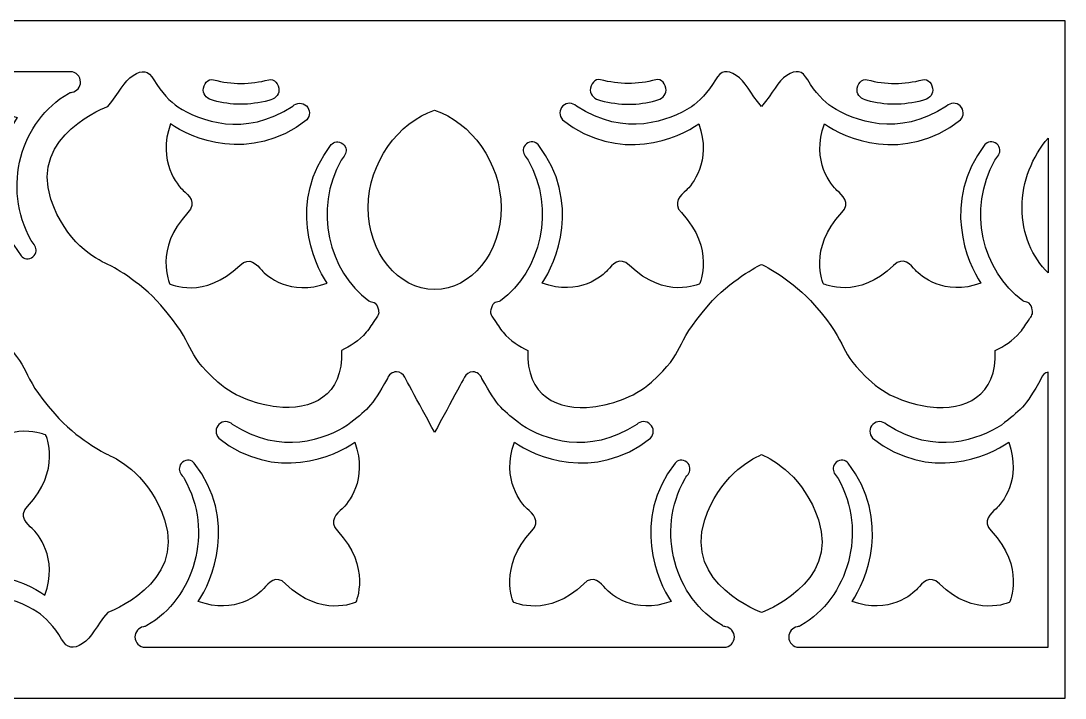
# Model space of a CAD drawing. Header units: centimetres. Extents: x -13.8 to 13.1, y 16.6 to 21.7.
# Drawn here: x 9.67 to 13.129, y 19.442 to 21.685 of the extents above; entities that cross this region are included whole.
import ezdxf

# ---------------------------------------------------------------- set-up
doc = ezdxf.new("R2010")
doc.units = ezdxf.units.CM
doc.header["$MEASUREMENT"] = 0
doc.layers.add('layer 1', color=7, linetype='Continuous')

msp = doc.modelspace()

# ---------------------------------------------------------------- linework, layer by layer
at = {"layer": 'layer 1', "color": 177}
for points, knots in [([(13.12884, 19.44208), (13.12884, 19.44208), (-13.79041, 19.44208), (-13.79041, 19.44208), (-13.79041, 19.44208), (-13.79041, 19.44208), (-13.79041, 21.68535), (-13.79041, 21.68535), (-13.79041, 21.68535), (-13.79041, 21.68535), (13.12884, 21.68535), (13.12884, 21.68535), (13.12884, 21.68535), (13.12884, 21.68535), (13.12884, 19.44208), (13.12884, 19.44208)], [0, 0, 0, 0, 0.2, 0.2, 0.2, 0.2, 0.4, 0.4, 0.4, 0.4, 0.6, 0.6, 0.6, 0.6, 1, 1, 1, 1]), ([(8.87436, 21.51711), (8.87436, 21.51711), (9.83351, 21.51711), (9.83351, 21.51711), (9.83351, 21.51711), (9.85205, 21.51711), (9.86722, 21.50169), (9.86722, 21.48284), (9.86722, 21.48284), (9.86722, 21.48284), (9.86722, 21.48284), (9.86722, 21.48284), (9.86722, 21.48284), (9.86722, 21.46602), (9.85514, 21.45193), (9.83936, 21.44909), (9.83936, 21.44909), (9.83425, 21.44817), (9.83219, 21.44789), (9.8275, 21.44518), (9.8275, 21.44518), (9.67044, 21.35429), (9.60447, 21.13469), (9.70385, 20.95807), (9.70385, 20.95807), (9.7069, 20.95266), (9.71378, 20.94541), (9.71625, 20.94058), (9.71625, 20.94058), (9.72214, 20.92908), (9.72268, 20.91573), (9.70967, 20.90395), (9.70967, 20.90395), (9.69606, 20.89161), (9.6783, 20.89809), (9.67062, 20.90658), (9.67062, 20.90658), (9.52524, 21.09591), (9.61197, 21.30019), (9.65751, 21.36502), (9.65751, 21.36502), (9.53446, 21.4107), (9.4561, 21.34014), (9.44066, 21.3225), (9.44066, 21.3225), (9.42522, 21.30486), (9.40045, 21.27475), (9.36815, 21.30651), (9.36815, 21.30651), (9.25115, 21.42152), (9.13571, 21.36807), (9.13571, 21.36807), (9.13571, 21.36807), (9.13571, 21.36807), (9.08314, 21.25071), (9.19626, 21.13176), (9.19626, 21.13176), (9.2275, 21.09891), (9.19788, 21.07373), (9.18053, 21.05804), (9.18053, 21.05804), (9.16318, 21.04234), (9.09378, 20.96268), (9.13871, 20.83757), (9.13871, 20.83757), (9.20248, 20.88388), (9.4034, 20.97205), (9.58963, 20.82424), (9.58963, 20.82424), (9.60181, 20.81138), (9.60143, 20.79091), (9.58878, 20.77852), (9.58878, 20.77852), (9.57613, 20.76614), (9.55599, 20.76653), (9.54381, 20.77939), (9.54381, 20.77939), (9.3814, 20.88457), (9.23754, 20.82765), (9.16295, 20.78123), (9.16295, 20.78123), (9.10191, 20.73241), (9.08257, 20.72273), (9.03099, 20.6264), (9.03099, 20.6264), (9.0268, 20.61379), (9.01506, 20.60472), (9.00125, 20.60472), (9.00125, 20.60472), (8.98881, 20.60472), (8.97806, 20.61208), (8.97298, 20.62275), (8.97298, 20.62275), (8.97264, 20.62346), (8.87465, 20.80479), (8.87436, 20.80553), (8.87436, 20.80553), (8.87408, 20.80479), (8.77609, 20.62346), (8.77575, 20.62275), (8.77575, 20.62275), (8.77067, 20.61208), (8.75991, 20.60472), (8.74747, 20.60472), (8.74747, 20.60472), (8.73366, 20.60472), (8.72193, 20.61379), (8.71773, 20.6264), (8.71773, 20.6264), (8.66615, 20.72273), (8.64682, 20.73241), (8.58577, 20.78123), (8.58577, 20.78123), (8.51119, 20.82765), (8.36733, 20.88457), (8.20492, 20.77939), (8.20492, 20.77939), (8.19274, 20.76653), (8.1726, 20.76614), (8.15995, 20.77852), (8.15995, 20.77852), (8.14729, 20.79091), (8.14691, 20.81138), (8.15909, 20.82424), (8.15909, 20.82424), (8.34532, 20.97205), (8.54624, 20.88388), (8.61002, 20.83757), (8.61002, 20.83757), (8.65494, 20.96268), (8.58554, 21.04234), (8.56819, 21.05804), (8.56819, 21.05804), (8.55084, 21.07373), (8.52123, 21.09891), (8.55247, 21.13176), (8.55247, 21.13176), (8.66559, 21.25071), (8.61302, 21.36807), (8.61302, 21.36807), (8.61302, 21.36807), (8.61302, 21.36807), (8.49758, 21.42152), (8.38058, 21.30651), (8.38058, 21.30651), (8.34827, 21.27475), (8.3235, 21.30486), (8.30807, 21.3225), (8.30807, 21.3225), (8.29263, 21.34014), (8.21427, 21.4107), (8.09121, 21.36502), (8.09121, 21.36502), (8.13676, 21.30019), (8.22349, 21.09591), (8.0781, 20.90658), (8.0781, 20.90658), (8.07042, 20.89809), (8.05266, 20.89161), (8.03905, 20.90395), (8.03905, 20.90395), (8.02604, 20.91573), (8.02658, 20.92908), (8.03247, 20.94058), (8.03247, 20.94058), (8.03495, 20.94541), (8.04183, 20.95266), (8.04488, 20.95807), (8.04488, 20.95807), (8.14426, 21.13469), (8.07829, 21.35429), (7.92123, 21.44518), (7.92123, 21.44518), (7.91654, 21.44789), (7.91447, 21.44817), (7.90936, 21.44909), (7.90936, 21.44909), (7.89359, 21.45193), (7.88151, 21.46602), (7.88151, 21.48284), (7.88151, 21.48284), (7.88151, 21.48284), (7.88151, 21.48284), (7.88151, 21.48284), (7.88151, 21.48284), (7.88151, 21.50169), (7.89668, 21.51711), (7.91522, 21.51711), (7.91522, 21.51711), (7.91522, 21.51711), (8.87436, 21.51711), (8.87436, 21.51711)], [0, 0, 0, 0, 0.0204082, 0.0204082, 0.0204082, 0.0204082, 0.0408163, 0.0408163, 0.0408163, 0.0408163, 0.0612245, 0.0612245, 0.0612245, 0.0612245, 0.0816327, 0.0816327, 0.0816327, 0.0816327, 0.1020408, 0.1020408, 0.1020408, 0.1020408, 0.122449, 0.122449, 0.122449, 0.122449, 0.1428571, 0.1428571, 0.1428571, 0.1428571, 0.1632653, 0.1632653, 0.1632653, 0.1632653, 0.1836735, 0.1836735, 0.1836735, 0.1836735, 0.2040816, 0.2040816, 0.2040816, 0.2040816, 0.2244898, 0.2244898, 0.2244898, 0.2244898, 0.244898, 0.244898, 0.244898, 0.244898, 0.2653061, 0.2653061, 0.2653061, 0.2653061, 0.2857143, 0.2857143, 0.2857143, 0.2857143, 0.3061224, 0.3061224, 0.3061224, 0.3061224, 0.3265306, 0.3265306, 0.3265306, 0.3265306, 0.3469388, 0.3469388, 0.3469388, 0.3469388, 0.3673469, 0.3673469, 0.3673469, 0.3673469, 0.3877551, 0.3877551, 0.3877551, 0.3877551, 0.4081633, 0.4081633, 0.4081633, 0.4081633, 0.4285714, 0.4285714, 0.4285714, 0.4285714, 0.4489796, 0.4489796, 0.4489796, 0.4489796, 0.4693878, 0.4693878, 0.4693878, 0.4693878, 0.4897959, 0.4897959, 0.4897959, 0.4897959, 0.5102041, 0.5102041, 0.5102041, 0.5102041, 0.5306122, 0.5306122, 0.5306122, 0.5306122, 0.5510204, 0.5510204, 0.5510204, 0.5510204, 0.5714286, 0.5714286, 0.5714286, 0.5714286, 0.5918367, 0.5918367, 0.5918367, 0.5918367, 0.6122449, 0.6122449, 0.6122449, 0.6122449, 0.6326531, 0.6326531, 0.6326531, 0.6326531, 0.6530612, 0.6530612, 0.6530612, 0.6530612, 0.6734694, 0.6734694, 0.6734694, 0.6734694, 0.6938776, 0.6938776, 0.6938776, 0.6938776, 0.7142857, 0.7142857, 0.7142857, 0.7142857, 0.7346939, 0.7346939, 0.7346939, 0.7346939, 0.755102, 0.755102, 0.755102, 0.755102, 0.7755102, 0.7755102, 0.7755102, 0.7755102, 0.7959184, 0.7959184, 0.7959184, 0.7959184, 0.8163265, 0.8163265, 0.8163265, 0.8163265, 0.8367347, 0.8367347, 0.8367347, 0.8367347, 0.8571429, 0.8571429, 0.8571429, 0.8571429, 0.877551, 0.877551, 0.877551, 0.877551, 0.8979592, 0.8979592, 0.8979592, 0.8979592, 0.9183673, 0.9183673, 0.9183673, 0.9183673, 0.9387755, 0.9387755, 0.9387755, 0.9387755, 0.9591837, 0.9591837, 0.9591837, 0.9591837, 1, 1, 1, 1]), ([(9.95732, 20.87862), (9.96837, 20.87407), (10.06097, 20.82592), (10.13304, 20.74393), (10.13304, 20.74393), (10.25803, 20.60174), (10.20132, 20.5969), (10.32235, 20.48823), (10.32235, 20.48823), (10.38128, 20.43532), (10.46292, 20.41289), (10.5162, 20.40665), (10.5162, 20.40665), (10.63093, 20.39321), (10.73951, 20.44273), (10.7312, 20.59342), (10.7312, 20.59342), (10.76045, 20.60692), (10.78863, 20.62458), (10.81383, 20.65373), (10.81383, 20.65373), (10.82607, 20.66788), (10.83209, 20.68027), (10.84603, 20.70066), (10.84603, 20.70066), (10.84603, 20.70066), (10.84603, 20.70066), (10.84603, 20.70066), (10.84603, 20.70066), (10.85461, 20.71085), (10.85751, 20.71676), (10.85242, 20.73503), (10.85242, 20.73503), (10.84676, 20.75539), (10.83425, 20.75253), (10.82244, 20.7578), (10.82244, 20.7578), (10.68867, 20.85834), (10.63815, 21.05969), (10.73054, 21.22389), (10.73054, 21.22389), (10.73359, 21.2293), (10.74047, 21.23655), (10.74295, 21.24138), (10.74295, 21.24138), (10.74884, 21.25288), (10.74938, 21.26622), (10.73637, 21.27801), (10.73637, 21.27801), (10.72276, 21.29035), (10.70499, 21.28387), (10.69731, 21.27538), (10.69731, 21.27538), (10.55193, 21.08605), (10.63866, 20.88177), (10.68421, 20.81694), (10.68421, 20.81694), (10.56115, 20.77126), (10.48279, 20.84182), (10.46735, 20.85946), (10.46735, 20.85946), (10.45191, 20.8771), (10.42715, 20.90721), (10.39484, 20.87545), (10.39484, 20.87545), (10.27784, 20.76044), (10.1624, 20.81389), (10.1624, 20.81389), (10.1624, 20.81389), (10.1624, 20.81389), (10.10983, 20.93125), (10.22295, 21.0502), (10.22295, 21.0502), (10.25419, 21.08305), (10.22458, 21.10823), (10.20722, 21.12392), (10.20722, 21.12392), (10.18988, 21.13962), (10.12048, 21.21928), (10.1654, 21.34439), (10.1654, 21.34439), (10.22918, 21.29808), (10.4301, 21.20991), (10.61633, 21.35772), (10.61633, 21.35772), (10.62851, 21.37058), (10.62813, 21.39105), (10.61547, 21.40344), (10.61547, 21.40344), (10.60282, 21.41582), (10.58268, 21.41543), (10.5705, 21.40257), (10.5705, 21.40257), (10.40809, 21.29739), (10.26423, 21.35431), (10.18965, 21.40073), (10.18965, 21.40073), (10.16531, 21.4181), (10.13449, 21.44767), (10.11037, 21.48977), (10.11037, 21.48977), (10.09105, 21.52231), (10.07206, 21.52377), (10.04106, 21.50489), (10.04106, 21.50489), (10.01006, 21.486), (9.99628, 21.44606), (9.95732, 21.40168), (9.95732, 21.40168), (9.95732, 21.40168), (9.69819, 21.30778), (9.76909, 21.09505), (9.76909, 21.09505), (9.81651, 20.95278), (9.91561, 20.89722), (9.95732, 20.87862)], [0, 0, 0, 0, 0.0333333, 0.0333333, 0.0333333, 0.0333333, 0.0666667, 0.0666667, 0.0666667, 0.0666667, 0.1, 0.1, 0.1, 0.1, 0.1333333, 0.1333333, 0.1333333, 0.1333333, 0.1666667, 0.1666667, 0.1666667, 0.1666667, 0.2, 0.2, 0.2, 0.2, 0.2333333, 0.2333333, 0.2333333, 0.2333333, 0.2666667, 0.2666667, 0.2666667, 0.2666667, 0.3, 0.3, 0.3, 0.3, 0.3333333, 0.3333333, 0.3333333, 0.3333333, 0.3666667, 0.3666667, 0.3666667, 0.3666667, 0.4, 0.4, 0.4, 0.4, 0.4333333, 0.4333333, 0.4333333, 0.4333333, 0.4666667, 0.4666667, 0.4666667, 0.4666667, 0.5, 0.5, 0.5, 0.5, 0.5333333, 0.5333333, 0.5333333, 0.5333333, 0.5666667, 0.5666667, 0.5666667, 0.5666667, 0.6, 0.6, 0.6, 0.6, 0.6333333, 0.6333333, 0.6333333, 0.6333333, 0.6666667, 0.6666667, 0.6666667, 0.6666667, 0.7, 0.7, 0.7, 0.7, 0.7333333, 0.7333333, 0.7333333, 0.7333333, 0.7666667, 0.7666667, 0.7666667, 0.7666667, 0.8, 0.8, 0.8, 0.8, 0.8333333, 0.8333333, 0.8333333, 0.8333333, 0.8666667, 0.8666667, 0.8666667, 0.8666667, 0.9, 0.9, 0.9, 0.9, 0.9333333, 0.9333333, 0.9333333, 0.9333333, 1, 1, 1, 1]), ([(12.12324, 21.40168), (12.1622, 21.44606), (12.17598, 21.486), (12.20698, 21.50489), (12.20698, 21.50489), (12.23798, 21.52377), (12.25696, 21.52231), (12.27628, 21.48977), (12.27628, 21.48977), (12.30041, 21.44767), (12.33122, 21.4181), (12.35556, 21.40073), (12.35556, 21.40073), (12.43015, 21.35431), (12.57401, 21.29739), (12.73642, 21.40257), (12.73642, 21.40257), (12.7486, 21.41543), (12.76874, 21.41582), (12.78139, 21.40344), (12.78139, 21.40344), (12.79404, 21.39105), (12.79442, 21.37058), (12.78224, 21.35772), (12.78224, 21.35772), (12.59602, 21.20991), (12.39509, 21.29808), (12.33132, 21.34439), (12.33132, 21.34439), (12.28639, 21.21928), (12.35579, 21.13962), (12.37314, 21.12392), (12.37314, 21.12392), (12.39049, 21.10823), (12.42011, 21.08305), (12.38887, 21.0502), (12.38887, 21.0502), (12.27575, 20.93125), (12.32832, 20.81389), (12.32832, 20.81389), (12.32832, 20.81389), (12.32832, 20.81389), (12.44376, 20.76044), (12.56076, 20.87545), (12.56076, 20.87545), (12.59306, 20.90721), (12.61783, 20.8771), (12.63327, 20.85946), (12.63327, 20.85946), (12.64871, 20.84182), (12.72707, 20.77126), (12.85012, 20.81694), (12.85012, 20.81694), (12.80457, 20.88177), (12.71785, 21.08605), (12.86323, 21.27538), (12.86323, 21.27538), (12.87091, 21.28387), (12.88867, 21.29035), (12.90228, 21.27801), (12.90228, 21.27801), (12.91529, 21.26622), (12.91475, 21.25288), (12.90886, 21.24138), (12.90886, 21.24138), (12.90638, 21.23655), (12.89951, 21.2293), (12.89646, 21.22389), (12.89646, 21.22389), (12.80407, 21.05969), (12.85459, 20.85834), (12.98835, 20.7578), (12.98835, 20.7578), (13.00017, 20.75253), (13.01267, 20.75539), (13.01834, 20.73503), (13.01834, 20.73503), (13.02342, 20.71676), (13.02052, 20.71085), (13.01194, 20.70066), (13.01194, 20.70066), (13.01194, 20.70066), (13.01194, 20.70066), (13.01194, 20.70066), (13.01194, 20.70066), (12.998, 20.68027), (12.99198, 20.66788), (12.97975, 20.65373), (12.97975, 20.65373), (12.95454, 20.62458), (12.92636, 20.60692), (12.89711, 20.59342), (12.89711, 20.59342), (12.90542, 20.44273), (12.79684, 20.39321), (12.68212, 20.40665), (12.68212, 20.40665), (12.62884, 20.41289), (12.54719, 20.43532), (12.48826, 20.48823), (12.48826, 20.48823), (12.36724, 20.5969), (12.42395, 20.60174), (12.29896, 20.74393), (12.29896, 20.74393), (12.22689, 20.82592), (12.13428, 20.87407), (12.12324, 20.87862), (12.12324, 20.87862), (12.11219, 20.87407), (12.01959, 20.82592), (11.94751, 20.74393), (11.94751, 20.74393), (11.82252, 20.60174), (11.87924, 20.5969), (11.75821, 20.48823), (11.75821, 20.48823), (11.69928, 20.43532), (11.61764, 20.41289), (11.56436, 20.40665), (11.56436, 20.40665), (11.44963, 20.39321), (11.34105, 20.44273), (11.34936, 20.59342), (11.34936, 20.59342), (11.32011, 20.60692), (11.29193, 20.62458), (11.26673, 20.65373), (11.26673, 20.65373), (11.25449, 20.66788), (11.24847, 20.68027), (11.23453, 20.70066), (11.23453, 20.70066), (11.23453, 20.70066), (11.23453, 20.70066), (11.23453, 20.70066), (11.23453, 20.70066), (11.22595, 20.71085), (11.22305, 20.71676), (11.22814, 20.73503), (11.22814, 20.73503), (11.2338, 20.75539), (11.24631, 20.75253), (11.25812, 20.7578), (11.25812, 20.7578), (11.39189, 20.85834), (11.44241, 21.05969), (11.35002, 21.22389), (11.35002, 21.22389), (11.34697, 21.2293), (11.34009, 21.23655), (11.33761, 21.24138), (11.33761, 21.24138), (11.33172, 21.25288), (11.33118, 21.26622), (11.34419, 21.27801), (11.34419, 21.27801), (11.3578, 21.29035), (11.37556, 21.28387), (11.38324, 21.27538), (11.38324, 21.27538), (11.52863, 21.08605), (11.4419, 20.88177), (11.39635, 20.81694), (11.39635, 20.81694), (11.51941, 20.77126), (11.59777, 20.84182), (11.61321, 20.85946), (11.61321, 20.85946), (11.62864, 20.8771), (11.65341, 20.90721), (11.68572, 20.87545), (11.68572, 20.87545), (11.80272, 20.76044), (11.91816, 20.81389), (11.91816, 20.81389), (11.91816, 20.81389), (11.91816, 20.81389), (11.97073, 20.93125), (11.85761, 21.0502), (11.85761, 21.0502), (11.82637, 21.08305), (11.85598, 21.10823), (11.87333, 21.12392), (11.87333, 21.12392), (11.89068, 21.13962), (11.96008, 21.21928), (11.91516, 21.34439), (11.91516, 21.34439), (11.85138, 21.29808), (11.65046, 21.20991), (11.46423, 21.35772), (11.46423, 21.35772), (11.45205, 21.37058), (11.45243, 21.39105), (11.46509, 21.40344), (11.46509, 21.40344), (11.47774, 21.41582), (11.49788, 21.41543), (11.51006, 21.40257), (11.51006, 21.40257), (11.67246, 21.29739), (11.81633, 21.35431), (11.89091, 21.40073), (11.89091, 21.40073), (11.91525, 21.4181), (11.94606, 21.44767), (11.97019, 21.48977), (11.97019, 21.48977), (11.98951, 21.52231), (12.0085, 21.52377), (12.0395, 21.50489), (12.0395, 21.50489), (12.07049, 21.486), (12.08427, 21.44606), (12.12324, 21.40168)], [0, 0, 0, 0, 0.0181818, 0.0181818, 0.0181818, 0.0181818, 0.0363636, 0.0363636, 0.0363636, 0.0363636, 0.0545455, 0.0545455, 0.0545455, 0.0545455, 0.0727273, 0.0727273, 0.0727273, 0.0727273, 0.0909091, 0.0909091, 0.0909091, 0.0909091, 0.1090909, 0.1090909, 0.1090909, 0.1090909, 0.1272727, 0.1272727, 0.1272727, 0.1272727, 0.1454545, 0.1454545, 0.1454545, 0.1454545, 0.1636364, 0.1636364, 0.1636364, 0.1636364, 0.1818182, 0.1818182, 0.1818182, 0.1818182, 0.2, 0.2, 0.2, 0.2, 0.2181818, 0.2181818, 0.2181818, 0.2181818, 0.2363636, 0.2363636, 0.2363636, 0.2363636, 0.2545455, 0.2545455, 0.2545455, 0.2545455, 0.2727273, 0.2727273, 0.2727273, 0.2727273, 0.2909091, 0.2909091, 0.2909091, 0.2909091, 0.3090909, 0.3090909, 0.3090909, 0.3090909, 0.3272727, 0.3272727, 0.3272727, 0.3272727, 0.3454545, 0.3454545, 0.3454545, 0.3454545, 0.3636364, 0.3636364, 0.3636364, 0.3636364, 0.3818182, 0.3818182, 0.3818182, 0.3818182, 0.4, 0.4, 0.4, 0.4, 0.4181818, 0.4181818, 0.4181818, 0.4181818, 0.4363636, 0.4363636, 0.4363636, 0.4363636, 0.4545455, 0.4545455, 0.4545455, 0.4545455, 0.4727273, 0.4727273, 0.4727273, 0.4727273, 0.4909091, 0.4909091, 0.4909091, 0.4909091, 0.5090909, 0.5090909, 0.5090909, 0.5090909, 0.5272727, 0.5272727, 0.5272727, 0.5272727, 0.5454545, 0.5454545, 0.5454545, 0.5454545, 0.5636364, 0.5636364, 0.5636364, 0.5636364, 0.5818182, 0.5818182, 0.5818182, 0.5818182, 0.6, 0.6, 0.6, 0.6, 0.6181818, 0.6181818, 0.6181818, 0.6181818, 0.6363636, 0.6363636, 0.6363636, 0.6363636, 0.6545455, 0.6545455, 0.6545455, 0.6545455, 0.6727273, 0.6727273, 0.6727273, 0.6727273, 0.6909091, 0.6909091, 0.6909091, 0.6909091, 0.7090909, 0.7090909, 0.7090909, 0.7090909, 0.7272727, 0.7272727, 0.7272727, 0.7272727, 0.7454545, 0.7454545, 0.7454545, 0.7454545, 0.7636364, 0.7636364, 0.7636364, 0.7636364, 0.7818182, 0.7818182, 0.7818182, 0.7818182, 0.8, 0.8, 0.8, 0.8, 0.8181818, 0.8181818, 0.8181818, 0.8181818, 0.8363636, 0.8363636, 0.8363636, 0.8363636, 0.8545455, 0.8545455, 0.8545455, 0.8545455, 0.8727273, 0.8727273, 0.8727273, 0.8727273, 0.8909091, 0.8909091, 0.8909091, 0.8909091, 0.9090909, 0.9090909, 0.9090909, 0.9090909, 0.9272727, 0.9272727, 0.9272727, 0.9272727, 0.9454545, 0.9454545, 0.9454545, 0.9454545, 0.9636364, 0.9636364, 0.9636364, 0.9636364, 1, 1, 1, 1]), ([(10.30747, 21.42147), (10.36556, 21.40514), (10.42665, 21.40515), (10.49076, 21.42147), (10.49076, 21.42147), (10.50883, 21.42607), (10.52463, 21.43696), (10.52463, 21.4559), (10.52463, 21.4559), (10.52463, 21.4559), (10.52463, 21.4559), (10.52463, 21.4559), (10.52463, 21.4559), (10.52463, 21.47483), (10.50879, 21.49499), (10.49076, 21.49033), (10.49076, 21.49033), (10.42967, 21.47452), (10.36857, 21.47349), (10.30747, 21.49033), (10.30747, 21.49033), (10.28952, 21.49527), (10.27361, 21.47483), (10.27361, 21.4559), (10.27361, 21.4559), (10.27361, 21.4559), (10.27361, 21.4559), (10.27361, 21.4559), (10.27361, 21.4559), (10.27361, 21.43696), (10.28952, 21.42651), (10.30747, 21.42147)], [0, 0, 0, 0, 0.1111111, 0.1111111, 0.1111111, 0.1111111, 0.2222222, 0.2222222, 0.2222222, 0.2222222, 0.3333333, 0.3333333, 0.3333333, 0.3333333, 0.4444444, 0.4444444, 0.4444444, 0.4444444, 0.5555556, 0.5555556, 0.5555556, 0.5555556, 0.6666667, 0.6666667, 0.6666667, 0.6666667, 0.7777778, 0.7777778, 0.7777778, 0.7777778, 1, 1, 1, 1]), ([(11.77308, 21.42147), (11.715, 21.40514), (11.6539, 21.40515), (11.5898, 21.42147), (11.5898, 21.42147), (11.57173, 21.42607), (11.55593, 21.43696), (11.55593, 21.4559), (11.55593, 21.4559), (11.55593, 21.4559), (11.55593, 21.4559), (11.55593, 21.4559), (11.55593, 21.4559), (11.55593, 21.47483), (11.57177, 21.49499), (11.5898, 21.49033), (11.5898, 21.49033), (11.65089, 21.47452), (11.71199, 21.47349), (11.77308, 21.49033), (11.77308, 21.49033), (11.79104, 21.49527), (11.80695, 21.47483), (11.80695, 21.4559), (11.80695, 21.4559), (11.80695, 21.4559), (11.80695, 21.4559), (11.80695, 21.4559), (11.80695, 21.4559), (11.80695, 21.43696), (11.79104, 21.42651), (11.77308, 21.42147)], [0, 0, 0, 0, 0.1111111, 0.1111111, 0.1111111, 0.1111111, 0.2222222, 0.2222222, 0.2222222, 0.2222222, 0.3333333, 0.3333333, 0.3333333, 0.3333333, 0.4444444, 0.4444444, 0.4444444, 0.4444444, 0.5555556, 0.5555556, 0.5555556, 0.5555556, 0.6666667, 0.6666667, 0.6666667, 0.6666667, 0.7777778, 0.7777778, 0.7777778, 0.7777778, 1, 1, 1, 1]), ([(12.47339, 21.42147), (12.53147, 21.40514), (12.59257, 21.40515), (12.65668, 21.42147), (12.65668, 21.42147), (12.67474, 21.42607), (12.69054, 21.43696), (12.69054, 21.4559), (12.69054, 21.4559), (12.69054, 21.4559), (12.69054, 21.4559), (12.69054, 21.4559), (12.69054, 21.4559), (12.69054, 21.47483), (12.67471, 21.49499), (12.65668, 21.49033), (12.65668, 21.49033), (12.59558, 21.47452), (12.53449, 21.47349), (12.47339, 21.49033), (12.47339, 21.49033), (12.45543, 21.49527), (12.43953, 21.47483), (12.43953, 21.4559), (12.43953, 21.4559), (12.43953, 21.4559), (12.43953, 21.4559), (12.43953, 21.4559), (12.43953, 21.4559), (12.43953, 21.43696), (12.45544, 21.42651), (12.47339, 21.42147)], [0, 0, 0, 0, 0.1111111, 0.1111111, 0.1111111, 0.1111111, 0.2222222, 0.2222222, 0.2222222, 0.2222222, 0.3333333, 0.3333333, 0.3333333, 0.3333333, 0.4444444, 0.4444444, 0.4444444, 0.4444444, 0.5555556, 0.5555556, 0.5555556, 0.5555556, 0.6666667, 0.6666667, 0.6666667, 0.6666667, 0.7777778, 0.7777778, 0.7777778, 0.7777778, 1, 1, 1, 1]), ([(11.04028, 21.3895), (10.9202, 21.34985), (10.82038, 21.21671), (10.82038, 21.06689), (10.82038, 21.06689), (10.82038, 20.91708), (10.91885, 20.79559), (11.04028, 20.79559), (11.04028, 20.79559), (11.16171, 20.79559), (11.26018, 20.91708), (11.26018, 21.06689), (11.26018, 21.06689), (11.26018, 21.21671), (11.16036, 21.34985), (11.04028, 21.3895)], [0, 0, 0, 0, 0.2, 0.2, 0.2, 0.2, 0.4, 0.4, 0.4, 0.4, 0.6, 0.6, 0.6, 0.6, 1, 1, 1, 1]), ([(13.07276, 21.29721), (13.02042, 21.23637), (12.98629, 21.15448), (12.98629, 21.06689), (12.98629, 21.06689), (12.98629, 20.97898), (13.02021, 20.90084), (13.07276, 20.85126), (13.07276, 20.85126), (13.07276, 20.85126), (13.07276, 21.29721), (13.07276, 21.29721)], [0, 0, 0, 0, 0.25, 0.25, 0.25, 0.25, 0.5, 0.5, 0.5, 0.5, 1, 1, 1, 1]), ([(9.95732, 19.72577), (9.95732, 19.72577), (10.21646, 19.81967), (10.14555, 20.0324), (10.14555, 20.0324), (10.09813, 20.17467), (9.99903, 20.23023), (9.95732, 20.24883), (9.95732, 20.24883), (9.94628, 20.25338), (9.85367, 20.30153), (9.7816, 20.38352), (9.7816, 20.38352), (9.65661, 20.52571), (9.71332, 20.53056), (9.5923, 20.63922), (9.5923, 20.63922), (9.53336, 20.69213), (9.45172, 20.71456), (9.39844, 20.7208), (9.39844, 20.7208), (9.28371, 20.73424), (9.17514, 20.68472), (9.18345, 20.53403), (9.18345, 20.53403), (9.1542, 20.52053), (9.12602, 20.50287), (9.10081, 20.47372), (9.10081, 20.47372), (9.08857, 20.45957), (9.08255, 20.44718), (9.06862, 20.42679), (9.06862, 20.42679), (9.06862, 20.42679), (9.06862, 20.42679), (9.06862, 20.42679), (9.06862, 20.42679), (9.06004, 20.41661), (9.05713, 20.41069), (9.06222, 20.39242), (9.06222, 20.39242), (9.06789, 20.37206), (9.08039, 20.37492), (9.09221, 20.36965), (9.09221, 20.36965), (9.22597, 20.26911), (9.27649, 20.06776), (9.1841, 19.90356), (9.1841, 19.90356), (9.18105, 19.89815), (9.17417, 19.8909), (9.1717, 19.88607), (9.1717, 19.88607), (9.16581, 19.87457), (9.16527, 19.86122), (9.17827, 19.84944), (9.17827, 19.84944), (9.19189, 19.8371), (9.20965, 19.84358), (9.21733, 19.85207), (9.21733, 19.85207), (9.36271, 20.0414), (9.27598, 20.24568), (9.23044, 20.31051), (9.23044, 20.31051), (9.35349, 20.35619), (9.43185, 20.28563), (9.44729, 20.26799), (9.44729, 20.26799), (9.46273, 20.25035), (9.4875, 20.22024), (9.5198, 20.252), (9.5198, 20.252), (9.6368, 20.36701), (9.75224, 20.31356), (9.75224, 20.31356), (9.75224, 20.31356), (9.75224, 20.31356), (9.80481, 20.1962), (9.69169, 20.07725), (9.69169, 20.07725), (9.66045, 20.0444), (9.69007, 20.01922), (9.70742, 20.00353), (9.70742, 20.00353), (9.72477, 19.98783), (9.79417, 19.90817), (9.74924, 19.78306), (9.74924, 19.78306), (9.68547, 19.82937), (9.48454, 19.91754), (9.29832, 19.76973), (9.29832, 19.76973), (9.28613, 19.75687), (9.28652, 19.7364), (9.29917, 19.72401), (9.29917, 19.72401), (9.31182, 19.71163), (9.33196, 19.71202), (9.34414, 19.72488), (9.34414, 19.72488), (9.50655, 19.83006), (9.65041, 19.77314), (9.725, 19.72672), (9.725, 19.72672), (9.74934, 19.70935), (9.78015, 19.67978), (9.80428, 19.63769), (9.80428, 19.63769), (9.8236, 19.60514), (9.84258, 19.60368), (9.87358, 19.62256), (9.87358, 19.62256), (9.90458, 19.64145), (9.91836, 19.68139), (9.95732, 19.72577)], [0, 0, 0, 0, 0.0333333, 0.0333333, 0.0333333, 0.0333333, 0.0666667, 0.0666667, 0.0666667, 0.0666667, 0.1, 0.1, 0.1, 0.1, 0.1333333, 0.1333333, 0.1333333, 0.1333333, 0.1666667, 0.1666667, 0.1666667, 0.1666667, 0.2, 0.2, 0.2, 0.2, 0.2333333, 0.2333333, 0.2333333, 0.2333333, 0.2666667, 0.2666667, 0.2666667, 0.2666667, 0.3, 0.3, 0.3, 0.3, 0.3333333, 0.3333333, 0.3333333, 0.3333333, 0.3666667, 0.3666667, 0.3666667, 0.3666667, 0.4, 0.4, 0.4, 0.4, 0.4333333, 0.4333333, 0.4333333, 0.4333333, 0.4666667, 0.4666667, 0.4666667, 0.4666667, 0.5, 0.5, 0.5, 0.5, 0.5333333, 0.5333333, 0.5333333, 0.5333333, 0.5666667, 0.5666667, 0.5666667, 0.5666667, 0.6, 0.6, 0.6, 0.6, 0.6333333, 0.6333333, 0.6333333, 0.6333333, 0.6666667, 0.6666667, 0.6666667, 0.6666667, 0.7, 0.7, 0.7, 0.7, 0.7333333, 0.7333333, 0.7333333, 0.7333333, 0.7666667, 0.7666667, 0.7666667, 0.7666667, 0.8, 0.8, 0.8, 0.8, 0.8333333, 0.8333333, 0.8333333, 0.8333333, 0.8666667, 0.8666667, 0.8666667, 0.8666667, 0.9, 0.9, 0.9, 0.9, 0.9333333, 0.9333333, 0.9333333, 0.9333333, 1, 1, 1, 1]), ([(11.04028, 19.61034), (11.04028, 19.61034), (10.08113, 19.61034), (10.08113, 19.61034), (10.08113, 19.61034), (10.0626, 19.61034), (10.04742, 19.62576), (10.04742, 19.64461), (10.04742, 19.64461), (10.04742, 19.64461), (10.04742, 19.64461), (10.04742, 19.64461), (10.04742, 19.64461), (10.04742, 19.66143), (10.0595, 19.67552), (10.07528, 19.67836), (10.07528, 19.67836), (10.08039, 19.67928), (10.08246, 19.67956), (10.08715, 19.68227), (10.08715, 19.68227), (10.24421, 19.77316), (10.31017, 19.99276), (10.21079, 20.16938), (10.21079, 20.16938), (10.20775, 20.17479), (10.20087, 20.18204), (10.19839, 20.18687), (10.19839, 20.18687), (10.1925, 20.19837), (10.19196, 20.21172), (10.20497, 20.2235), (10.20497, 20.2235), (10.21858, 20.23584), (10.23634, 20.22936), (10.24402, 20.22087), (10.24402, 20.22087), (10.3894, 20.03154), (10.30268, 19.82726), (10.25713, 19.76243), (10.25713, 19.76243), (10.38019, 19.71675), (10.45854, 19.78731), (10.47398, 19.80495), (10.47398, 19.80495), (10.48942, 19.82259), (10.51419, 19.8527), (10.5465, 19.82094), (10.5465, 19.82094), (10.66349, 19.70593), (10.77894, 19.75938), (10.77894, 19.75938), (10.77894, 19.75938), (10.77894, 19.75938), (10.83151, 19.87674), (10.71838, 19.99569), (10.71838, 19.99569), (10.68715, 20.02854), (10.71676, 20.05372), (10.73411, 20.06941), (10.73411, 20.06941), (10.75146, 20.08511), (10.82086, 20.16477), (10.77593, 20.28988), (10.77593, 20.28988), (10.71216, 20.24357), (10.51124, 20.1554), (10.32501, 20.30321), (10.32501, 20.30321), (10.31283, 20.31607), (10.31321, 20.33654), (10.32586, 20.34893), (10.32586, 20.34893), (10.33852, 20.36131), (10.35866, 20.36092), (10.37084, 20.34806), (10.37084, 20.34806), (10.53324, 20.24288), (10.6771, 20.2998), (10.75169, 20.34622), (10.75169, 20.34622), (10.81274, 20.39504), (10.83207, 20.40472), (10.88365, 20.50105), (10.88365, 20.50105), (10.88784, 20.51366), (10.89958, 20.52273), (10.91339, 20.52273), (10.91339, 20.52273), (10.92583, 20.52273), (10.93659, 20.51537), (10.94167, 20.5047), (10.94167, 20.5047), (10.942, 20.50399), (11.03999, 20.32266), (11.04028, 20.32192), (11.04028, 20.32192), (11.04057, 20.32266), (11.13856, 20.50399), (11.13889, 20.5047), (11.13889, 20.5047), (11.14397, 20.51537), (11.15473, 20.52273), (11.16717, 20.52273), (11.16717, 20.52273), (11.18098, 20.52273), (11.19271, 20.51366), (11.19691, 20.50105), (11.19691, 20.50105), (11.24849, 20.40472), (11.26782, 20.39504), (11.32887, 20.34622), (11.32887, 20.34622), (11.40345, 20.2998), (11.54732, 20.24288), (11.70972, 20.34806), (11.70972, 20.34806), (11.7219, 20.36092), (11.74204, 20.36131), (11.7547, 20.34893), (11.7547, 20.34893), (11.76735, 20.33654), (11.76773, 20.31607), (11.75555, 20.30321), (11.75555, 20.30321), (11.56932, 20.1554), (11.3684, 20.24357), (11.30462, 20.28988), (11.30462, 20.28988), (11.2597, 20.16477), (11.3291, 20.08511), (11.34645, 20.06941), (11.34645, 20.06941), (11.3638, 20.05372), (11.39341, 20.02854), (11.36218, 19.99569), (11.36218, 19.99569), (11.24905, 19.87674), (11.30162, 19.75938), (11.30162, 19.75938), (11.30162, 19.75938), (11.30162, 19.75938), (11.41707, 19.70593), (11.53406, 19.82094), (11.53406, 19.82094), (11.56637, 19.8527), (11.59114, 19.82259), (11.60657, 19.80495), (11.60657, 19.80495), (11.62201, 19.78731), (11.70037, 19.71675), (11.82343, 19.76243), (11.82343, 19.76243), (11.77788, 19.82726), (11.69115, 20.03154), (11.83654, 20.22087), (11.83654, 20.22087), (11.84422, 20.22936), (11.86198, 20.23584), (11.87559, 20.2235), (11.87559, 20.2235), (11.8886, 20.21172), (11.88806, 20.19837), (11.88217, 20.18687), (11.88217, 20.18687), (11.87969, 20.18204), (11.87281, 20.17479), (11.86976, 20.16938), (11.86976, 20.16938), (11.77038, 19.99276), (11.83635, 19.77316), (11.99341, 19.68227), (11.99341, 19.68227), (11.9981, 19.67956), (12.00017, 19.67928), (12.00528, 19.67836), (12.00528, 19.67836), (12.02106, 19.67552), (12.03313, 19.66143), (12.03313, 19.64461), (12.03313, 19.64461), (12.03313, 19.64461), (12.03313, 19.64461), (12.03313, 19.64461), (12.03313, 19.64461), (12.03313, 19.62576), (12.01796, 19.61034), (11.99942, 19.61034), (11.99942, 19.61034), (11.99942, 19.61034), (11.04028, 19.61034), (11.04028, 19.61034)], [0, 0, 0, 0, 0.0204082, 0.0204082, 0.0204082, 0.0204082, 0.0408163, 0.0408163, 0.0408163, 0.0408163, 0.0612245, 0.0612245, 0.0612245, 0.0612245, 0.0816327, 0.0816327, 0.0816327, 0.0816327, 0.1020408, 0.1020408, 0.1020408, 0.1020408, 0.122449, 0.122449, 0.122449, 0.122449, 0.1428571, 0.1428571, 0.1428571, 0.1428571, 0.1632653, 0.1632653, 0.1632653, 0.1632653, 0.1836735, 0.1836735, 0.1836735, 0.1836735, 0.2040816, 0.2040816, 0.2040816, 0.2040816, 0.2244898, 0.2244898, 0.2244898, 0.2244898, 0.244898, 0.244898, 0.244898, 0.244898, 0.2653061, 0.2653061, 0.2653061, 0.2653061, 0.2857143, 0.2857143, 0.2857143, 0.2857143, 0.3061224, 0.3061224, 0.3061224, 0.3061224, 0.3265306, 0.3265306, 0.3265306, 0.3265306, 0.3469388, 0.3469388, 0.3469388, 0.3469388, 0.3673469, 0.3673469, 0.3673469, 0.3673469, 0.3877551, 0.3877551, 0.3877551, 0.3877551, 0.4081633, 0.4081633, 0.4081633, 0.4081633, 0.4285714, 0.4285714, 0.4285714, 0.4285714, 0.4489796, 0.4489796, 0.4489796, 0.4489796, 0.4693878, 0.4693878, 0.4693878, 0.4693878, 0.4897959, 0.4897959, 0.4897959, 0.4897959, 0.5102041, 0.5102041, 0.5102041, 0.5102041, 0.5306122, 0.5306122, 0.5306122, 0.5306122, 0.5510204, 0.5510204, 0.5510204, 0.5510204, 0.5714286, 0.5714286, 0.5714286, 0.5714286, 0.5918367, 0.5918367, 0.5918367, 0.5918367, 0.6122449, 0.6122449, 0.6122449, 0.6122449, 0.6326531, 0.6326531, 0.6326531, 0.6326531, 0.6530612, 0.6530612, 0.6530612, 0.6530612, 0.6734694, 0.6734694, 0.6734694, 0.6734694, 0.6938776, 0.6938776, 0.6938776, 0.6938776, 0.7142857, 0.7142857, 0.7142857, 0.7142857, 0.7346939, 0.7346939, 0.7346939, 0.7346939, 0.755102, 0.755102, 0.755102, 0.755102, 0.7755102, 0.7755102, 0.7755102, 0.7755102, 0.7959184, 0.7959184, 0.7959184, 0.7959184, 0.8163265, 0.8163265, 0.8163265, 0.8163265, 0.8367347, 0.8367347, 0.8367347, 0.8367347, 0.8571429, 0.8571429, 0.8571429, 0.8571429, 0.877551, 0.877551, 0.877551, 0.877551, 0.8979592, 0.8979592, 0.8979592, 0.8979592, 0.9183673, 0.9183673, 0.9183673, 0.9183673, 0.9387755, 0.9387755, 0.9387755, 0.9387755, 0.9591837, 0.9591837, 0.9591837, 0.9591837, 1, 1, 1, 1]), ([(13.07276, 19.61034), (13.07276, 19.61034), (12.24705, 19.61034), (12.24705, 19.61034), (12.24705, 19.61034), (12.22851, 19.61034), (12.21334, 19.62576), (12.21334, 19.64461), (12.21334, 19.64461), (12.21334, 19.64461), (12.21334, 19.64461), (12.21334, 19.64461), (12.21334, 19.64461), (12.21334, 19.66143), (12.22542, 19.67552), (12.24119, 19.67836), (12.24119, 19.67836), (12.24631, 19.67928), (12.24837, 19.67956), (12.25306, 19.68227), (12.25306, 19.68227), (12.41012, 19.77316), (12.47609, 19.99276), (12.37671, 20.16938), (12.37671, 20.16938), (12.37366, 20.17479), (12.36678, 20.18204), (12.36431, 20.18687), (12.36431, 20.18687), (12.35842, 20.19837), (12.35788, 20.21172), (12.37088, 20.2235), (12.37088, 20.2235), (12.38449, 20.23584), (12.40226, 20.22936), (12.40994, 20.22087), (12.40994, 20.22087), (12.55532, 20.03154), (12.46859, 19.82726), (12.42305, 19.76243), (12.42305, 19.76243), (12.5461, 19.71675), (12.62446, 19.78731), (12.6399, 19.80495), (12.6399, 19.80495), (12.65534, 19.82259), (12.6801, 19.8527), (12.71241, 19.82094), (12.71241, 19.82094), (12.82941, 19.70593), (12.94485, 19.75938), (12.94485, 19.75938), (12.94485, 19.75938), (12.94485, 19.75938), (12.99742, 19.87674), (12.8843, 19.99569), (12.8843, 19.99569), (12.85306, 20.02854), (12.88267, 20.05372), (12.90003, 20.06941), (12.90003, 20.06941), (12.91738, 20.08511), (12.98678, 20.16477), (12.94185, 20.28988), (12.94185, 20.28988), (12.87807, 20.24357), (12.67715, 20.1554), (12.49093, 20.30321), (12.49093, 20.30321), (12.47874, 20.31607), (12.47913, 20.33654), (12.49178, 20.34893), (12.49178, 20.34893), (12.50443, 20.36131), (12.52457, 20.36092), (12.53675, 20.34806), (12.53675, 20.34806), (12.69916, 20.24288), (12.84302, 20.2998), (12.9176, 20.34622), (12.9176, 20.34622), (12.97865, 20.39504), (12.99799, 20.40472), (13.04957, 20.50105), (13.04957, 20.50105), (13.05308, 20.51161), (13.06188, 20.5197), (13.07276, 20.52204), (13.07276, 20.52204), (13.07276, 20.52204), (13.07276, 19.61034), (13.07276, 19.61034)], [0, 0, 0, 0, 0.0416667, 0.0416667, 0.0416667, 0.0416667, 0.0833333, 0.0833333, 0.0833333, 0.0833333, 0.125, 0.125, 0.125, 0.125, 0.1666667, 0.1666667, 0.1666667, 0.1666667, 0.2083333, 0.2083333, 0.2083333, 0.2083333, 0.25, 0.25, 0.25, 0.25, 0.2916667, 0.2916667, 0.2916667, 0.2916667, 0.3333333, 0.3333333, 0.3333333, 0.3333333, 0.375, 0.375, 0.375, 0.375, 0.4166667, 0.4166667, 0.4166667, 0.4166667, 0.4583333, 0.4583333, 0.4583333, 0.4583333, 0.5, 0.5, 0.5, 0.5, 0.5416667, 0.5416667, 0.5416667, 0.5416667, 0.5833333, 0.5833333, 0.5833333, 0.5833333, 0.625, 0.625, 0.625, 0.625, 0.6666667, 0.6666667, 0.6666667, 0.6666667, 0.7083333, 0.7083333, 0.7083333, 0.7083333, 0.75, 0.75, 0.75, 0.75, 0.7916667, 0.7916667, 0.7916667, 0.7916667, 0.8333333, 0.8333333, 0.8333333, 0.8333333, 0.875, 0.875, 0.875, 0.875, 0.9166667, 0.9166667, 0.9166667, 0.9166667, 1, 1, 1, 1]), ([(12.12324, 19.72577), (12.12324, 19.72577), (12.38237, 19.81967), (12.31147, 20.0324), (12.31147, 20.0324), (12.26405, 20.17467), (12.16495, 20.23023), (12.12324, 20.24884), (12.12324, 20.24884), (12.08153, 20.23023), (11.98243, 20.17467), (11.93501, 20.0324), (11.93501, 20.0324), (11.8641, 19.81967), (12.12324, 19.72577), (12.12324, 19.72577)], [0, 0, 0, 0, 0.2, 0.2, 0.2, 0.2, 0.4, 0.4, 0.4, 0.4, 0.6, 0.6, 0.6, 0.6, 1, 1, 1, 1])]:
    msp.add_open_spline(points, degree=3, knots=knots, dxfattribs=at)

doc.saveas('drawing.dxf')
